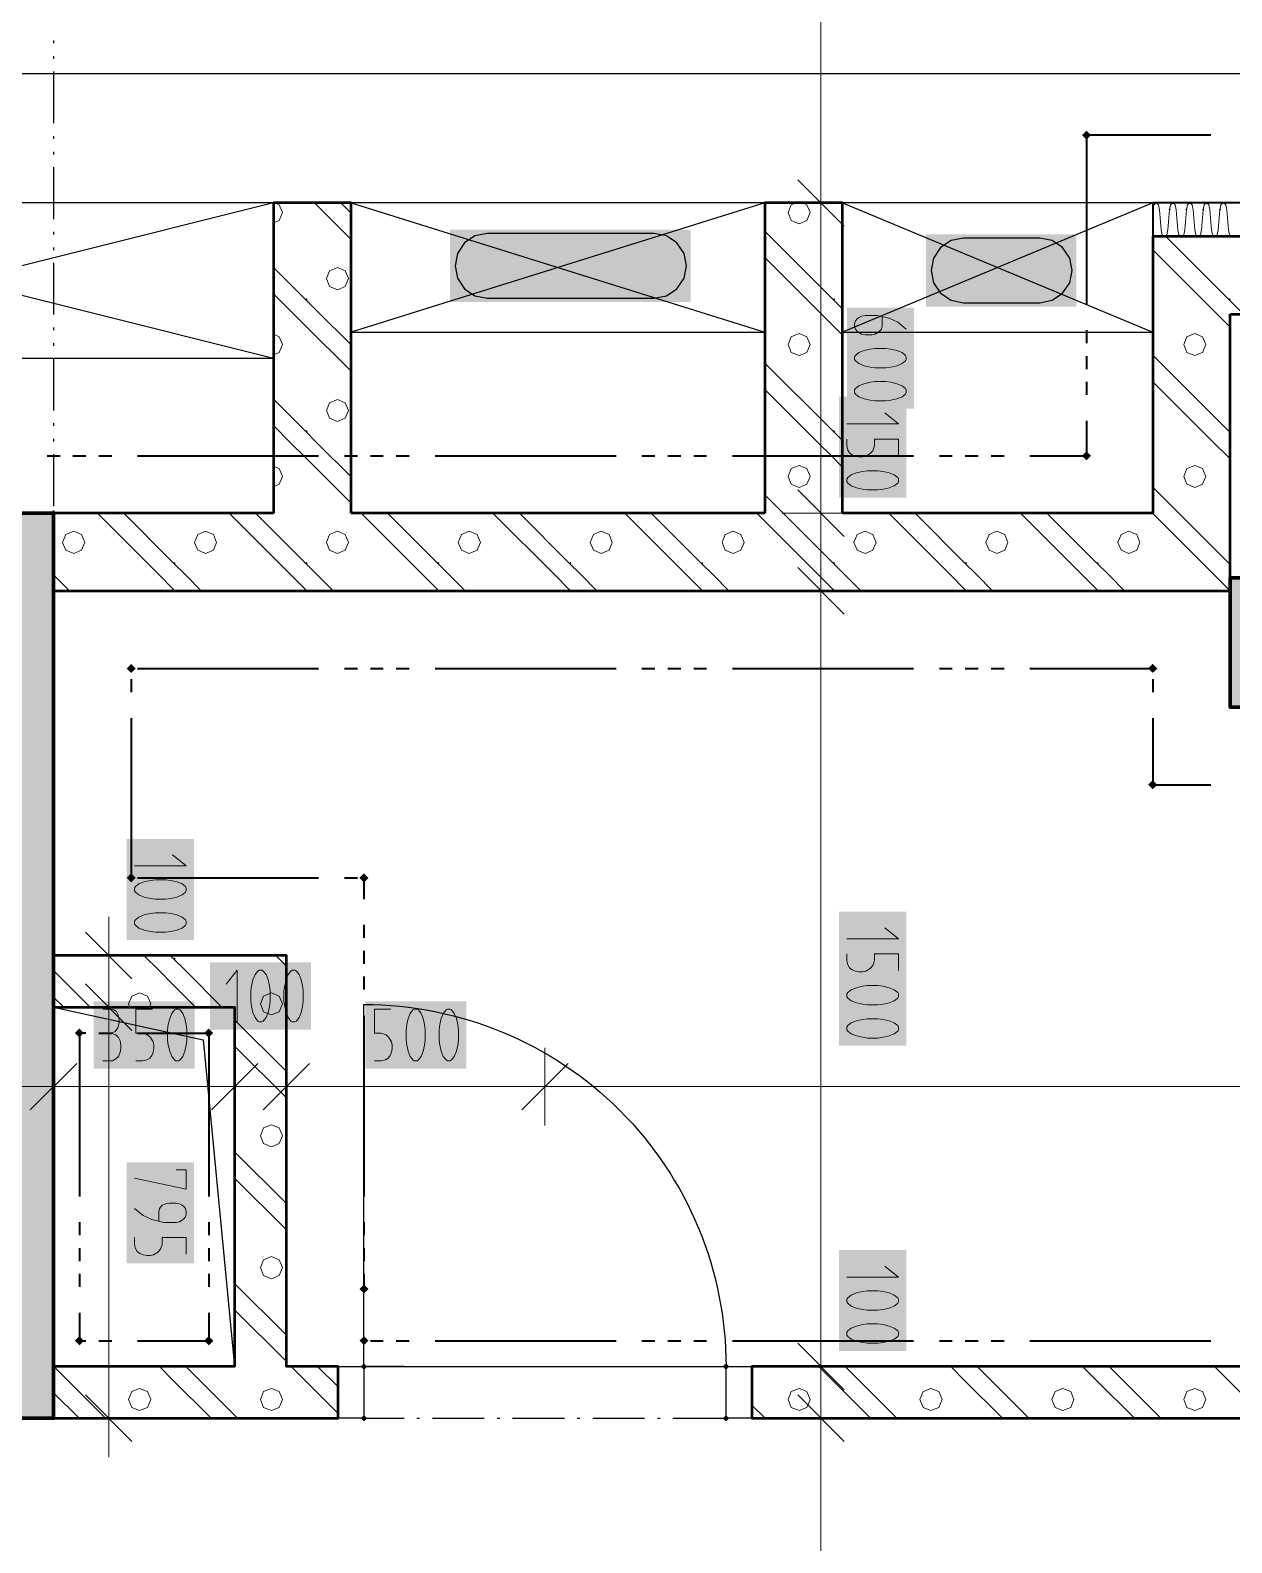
# Model space of a CAD drawing. Header units: millimetres. Extents: x 0 to 594, y 0 to 420.
# Drawn here: x 411.6 to 430.47, y 183.05 to 206.81 of the extents above; entities that cross this region are included whole.
import ezdxf

# ---------------------------------------------------------------- set-up
doc = ezdxf.new("R2010")
doc.units = ezdxf.units.MM
doc.header["$LTSCALE"] = 8
for name, color, linetype in [('PDF_Dokresleni nad rovinou rezu', 7, 'Continuous'), ('PDF_Dvere', 7, 'Continuous'), ('PDF_Instalacni prizdivky', 7, 'Continuous'), ('PDF_Koty delkove', 7, 'Continuous'), ('PDF_Obecne 0.25', 7, 'Continuous'), ('PDF_Pozarni useky', 3, 'Continuous'), ('PDF_Rozvadece', 7, 'Continuous'), ('PDF_Steny sendvic', 7, 'Continuous'), ('PDF_Steny vnitrni', 7, 'Continuous')]:
    doc.layers.add(name, color=color, linetype=linetype)

msp = doc.modelspace()

# ---------------------------------------------------------------- hatches: boundary and pattern name
at = {"layer": 'PDF_Instalacni prizdivky', "transparency": 33554559}
for points in [[(430.441, 202.604), (430.45, 202.595), (430.45, 202.577), (430.441, 202.568), (430.423, 202.586)], [(430.441, 200.532), (430.45, 200.523), (430.45, 200.505), (430.441, 200.496), (430.423, 200.514)], [(430.441, 198.46), (430.45, 198.45), (430.45, 198.433), (430.441, 198.423), (430.423, 198.442)]]:
    msp.add_hatch(color=256, dxfattribs=at).paths.add_polyline_path(points)

# ---------------------------------------------------------------- linework, layer by layer
at = {"layer": 'PDF_Dokresleni nad rovinou rezu', "lineweight": 25}
for points in [[(411.963, 206.652), (411.963, 206.611)], [(411.963, 206.408), (411.963, 206.367)], [(411.963, 206.164), (411.963, 205.352)], [(411.963, 205.148), (411.963, 205.108)], [(411.963, 204.905), (411.963, 204.864)], [(411.963, 204.661), (411.963, 203.848)], [(411.963, 203.645), (411.963, 203.604)], [(411.963, 203.401), (411.963, 203.361)], [(411.963, 203.157), (411.963, 202.345)], [(411.963, 202.142), (411.963, 202.101)], [(411.963, 201.898), (411.963, 201.857)], [(411.963, 201.654), (411.963, 200.841)], [(411.963, 200.638), (411.963, 200.598)], [(411.963, 200.394), (411.963, 200.354)], [(411.963, 200.151), (411.963, 199.338)]]:
    msp.add_lwpolyline(points, dxfattribs=at)
at = {"layer": 'PDF_Dokresleni nad rovinou rezu', "lineweight": 25, "transparency": 33554559}
msp.add_solid([(411.963, 199.275), (412.014, 199.224), (411.912, 199.224), (411.963, 199.173)], dxfattribs=at)
at = {"layer": 'PDF_Dvere', "lineweight": 25}
msp.add_lwpolyline([(417.468, 185.816), (416.839, 185.816), (416.839, 191.504, -0.414214), (422.527, 185.816)], format="xyb", dxfattribs=at)
for points in [[(416.839, 185.003), (416.432, 185.003), (416.432, 185.816), (416.839, 185.816)], [(422.933, 185.003), (422.527, 185.003), (422.527, 185.816), (422.933, 185.816)]]:
    msp.add_lwpolyline(points, close=True, dxfattribs=at)
for points in [[(417.671, 185.816), (417.712, 185.816)], [(417.915, 185.816), (418.728, 185.816)], [(418.931, 185.816), (418.972, 185.816)], [(419.175, 185.816), (419.987, 185.816)], [(420.191, 185.816), (420.231, 185.816)], [(420.434, 185.816), (421.247, 185.816)], [(421.45, 185.816), (421.491, 185.816)], [(421.694, 185.816), (422.507, 185.816)], [(416.839, 185.003), (417.468, 185.003)], [(417.671, 185.003), (417.712, 185.003)], [(417.915, 185.003), (418.728, 185.003)], [(418.931, 185.003), (418.972, 185.003)], [(419.175, 185.003), (419.987, 185.003)], [(420.191, 185.003), (420.231, 185.003)], [(420.434, 185.003), (421.247, 185.003)], [(421.45, 185.003), (421.491, 185.003)], [(421.694, 185.003), (422.507, 185.003)]]:
    msp.add_lwpolyline(points, dxfattribs=at)
at = {"layer": 'PDF_Dvere', "lineweight": 25, "transparency": 33554559}
for points in [[(416.788, 185.816), (416.839, 185.866), (416.839, 185.765), (416.889, 185.816)], [(422.476, 185.816), (422.527, 185.866), (422.527, 185.765), (422.578, 185.816)], [(416.788, 185.003), (416.839, 185.054), (416.839, 184.952), (416.889, 185.003)], [(422.476, 185.003), (422.527, 185.054), (422.527, 184.952), (422.578, 185.003)]]:
    msp.add_solid(points, dxfattribs=at)
at = {"layer": 'PDF_Instalacni prizdivky', "lineweight": 9}
for points in [[(415.417, 203.786), (415.509, 203.824), (415.56, 203.948), (415.509, 204.071), (415.438, 204.1)], [(416.063, 204.1), (416.636, 203.527)], [(416.477, 204.1), (416.636, 203.941)], [(423.623, 204.1), (423.552, 204.071), (423.501, 203.948), (423.552, 203.824), (423.675, 203.773), (423.798, 203.824), (423.849, 203.948), (423.798, 204.071), (423.727, 204.1)], [(424.352, 204.1), (424.356, 204.096)], [(423.137, 203.657), (424.193, 202.601)], [(429.439, 203.572), (430.41, 202.601)], [(423.137, 203.243), (423.986, 202.393), (424.193, 202.186), (424.356, 202.024)], [(429.231, 203.364), (430.203, 202.393), (430.41, 202.186), (430.45, 202.145)], [(415.417, 203.088), (415.904, 202.601)], [(415.417, 202.674), (415.697, 202.393), (415.904, 202.186), (416.636, 201.455)], [(415.904, 202.601), (416.111, 202.393)], [(424.193, 202.601), (424.356, 202.438)], [(430.41, 202.601), (430.45, 202.56)], [(430.45, 202.56), (430.617, 202.393)], [(416.111, 202.393), (416.636, 201.869)], [(415.417, 201.714), (415.509, 201.752), (415.56, 201.875), (415.509, 201.998), (415.417, 202.037)], [(423.137, 201.585), (424.193, 200.528)], [(429.231, 201.707), (430.41, 200.528)], [(423.137, 201.17), (423.986, 200.321), (424.193, 200.114), (424.356, 199.951)], [(429.231, 201.292), (430.203, 200.321), (430.41, 200.114), (430.45, 200.073)], [(415.417, 201.016), (415.904, 200.528)], [(415.417, 200.601), (415.697, 200.321), (415.904, 200.114), (416.636, 199.383)], [(415.904, 200.528), (416.111, 200.321)], [(424.193, 200.528), (424.356, 200.366)], [(430.41, 200.528), (430.45, 200.488)], [(416.111, 200.321), (416.636, 199.797)], [(415.417, 199.642), (415.509, 199.68), (415.56, 199.803), (415.509, 199.926), (415.417, 199.965)], [(423.137, 199.513), (423.425, 199.224)], [(429.231, 199.634), (429.642, 199.224)], [(412.65, 199.224), (413.625, 198.249)], [(413.064, 199.224), (413.832, 198.456)], [(414.722, 199.224), (415.697, 198.249)], [(415.136, 199.224), (415.904, 198.456)], [(416.794, 199.224), (417.769, 198.249)], [(417.208, 199.224), (417.976, 198.456)], [(418.866, 199.224), (419.841, 198.249)], [(419.281, 199.224), (420.049, 198.456)], [(420.938, 199.224), (421.914, 198.249)], [(421.353, 199.224), (422.121, 198.456)], [(423.011, 199.224), (423.986, 198.249)], [(423.425, 199.224), (424.193, 198.456)], [(425.083, 199.224), (426.058, 198.249)], [(425.497, 199.224), (426.265, 198.456)], [(427.155, 199.224), (428.13, 198.249)], [(427.57, 199.224), (428.338, 198.456)], [(429.227, 199.224), (430.203, 198.249), (430.41, 198.042), (430.446, 198.005)], [(429.642, 199.224), (430.41, 198.456)], [(424.885, 198.767), (424.834, 198.89), (424.711, 198.941), (424.588, 198.89), (424.537, 198.767), (424.588, 198.644), (424.711, 198.593)], [(424.711, 198.593), (424.834, 198.644), (424.885, 198.767)], [(411.963, 198.253), (411.967, 198.249)], [(411.967, 198.249), (412.211, 198.005)], [(413.625, 198.249), (413.832, 198.042)], [(413.832, 198.456), (414.039, 198.249)], [(414.039, 198.249), (414.283, 198.005)], [(415.697, 198.249), (415.904, 198.042)], [(415.904, 198.456), (416.111, 198.249)], [(416.111, 198.249), (416.355, 198.005)], [(417.769, 198.249), (417.976, 198.042)], [(417.976, 198.456), (418.184, 198.249)], [(418.184, 198.249), (418.427, 198.005)], [(419.841, 198.249), (420.049, 198.042)], [(420.049, 198.456), (420.256, 198.249)], [(420.256, 198.249), (420.5, 198.005)], [(421.914, 198.249), (422.121, 198.042)], [(422.121, 198.456), (422.328, 198.249)], [(422.328, 198.249), (422.572, 198.005)], [(423.986, 198.249), (424.193, 198.042)], [(424.193, 198.456), (424.4, 198.249)], [(424.4, 198.249), (424.644, 198.005)], [(426.058, 198.249), (426.265, 198.042)], [(426.265, 198.456), (426.473, 198.249)], [(426.473, 198.249), (426.716, 198.005)], [(428.13, 198.249), (428.338, 198.042), (428.374, 198.005)], [(428.338, 198.456), (428.545, 198.249)], [(428.545, 198.249), (428.789, 198.005)], [(430.41, 198.456), (430.45, 198.415)], [(413.832, 198.042), (413.869, 198.005)], [(415.904, 198.042), (415.941, 198.005)], [(417.976, 198.042), (418.013, 198.005)], [(420.049, 198.042), (420.085, 198.005)], [(422.121, 198.042), (422.157, 198.005)], [(424.193, 198.042), (424.23, 198.005)], [(426.265, 198.042), (426.302, 198.005)], [(413.381, 192.276), (413.625, 192.032), (413.832, 191.825), (414.194, 191.463)], [(413.795, 192.276), (413.832, 192.239)], [(413.832, 192.239), (414.039, 192.032)], [(415.453, 192.276), (415.62, 192.109)], [(411.963, 192.036), (411.967, 192.032), (412.536, 191.463)], [(414.039, 192.032), (414.608, 191.463)], [(411.963, 191.622), (412.121, 191.463)], [(413.467, 191.463), (413.488, 191.514), (413.437, 191.637), (413.314, 191.688), (413.191, 191.637), (413.14, 191.514), (413.161, 191.463)], [(414.807, 191.264), (415.62, 190.452)], [(414.807, 190.85), (415.62, 190.037)], [(414.807, 189.192), (415.62, 188.379)], [(414.807, 188.778), (415.62, 187.965)], [(414.807, 187.12), (415.62, 186.307)], [(414.807, 186.705), (415.62, 185.893)], [(411.967, 185.816), (412.78, 185.003)], [(413.625, 185.816), (413.832, 185.608), (414.437, 185.003)], [(414.039, 185.816), (414.852, 185.003)], [(415.697, 185.816), (415.904, 185.608), (416.432, 185.08)], [(416.111, 185.816), (416.432, 185.495)], [(423.986, 185.816), (424.193, 185.608), (424.798, 185.003)], [(424.4, 185.816), (425.213, 185.003)], [(426.058, 185.816), (426.265, 185.608), (426.871, 185.003)], [(426.473, 185.816), (427.285, 185.003)], [(428.13, 185.816), (428.338, 185.608), (428.943, 185.003)], [(428.545, 185.816), (429.357, 185.003)], [(430.203, 185.816), (430.41, 185.608), (431.015, 185.003)], [(411.963, 185.405), (412.365, 185.003)], [(413.437, 185.174), (413.488, 185.297), (413.437, 185.421), (413.314, 185.472), (413.191, 185.421), (413.14, 185.297), (413.191, 185.174), (413.314, 185.123)], [(413.314, 185.123), (413.437, 185.174)], [(422.933, 185.21), (423.141, 185.003)]]:
    msp.add_lwpolyline(points, dxfattribs=at)
at = {"layer": 'PDF_Instalacni prizdivky', "lineweight": 50}
for points in [[(416.636, 199.224), (416.636, 204.1), (415.417, 204.1), (415.417, 199.224)], [(424.356, 199.224), (424.356, 204.1), (423.137, 204.1), (423.137, 199.224)], [(430.45, 203.572), (429.231, 203.572), (429.231, 199.224)], [(430.45, 202.353), (443.371, 202.353), (443.371, 198.208), (444.59, 198.208), (444.59, 199.224), (444.59, 203.572), (443.371, 203.572), (430.45, 203.572)], [(430.45, 199.224), (430.45, 202.353)], [(415.417, 199.224), (411.963, 199.224), (411.963, 198.005), (430.45, 198.005), (430.45, 198.208), (430.45, 199.224)], [(423.137, 199.224), (416.636, 199.224)], [(429.231, 199.224), (424.356, 199.224)], [(414.807, 192.276), (411.963, 192.276), (411.963, 191.463), (414.807, 191.463), (414.807, 185.816), (411.963, 185.816), (411.963, 185.003), (416.432, 185.003), (416.432, 185.816), (415.62, 185.816), (415.62, 192.276), (414.807, 192.276)], [(438.455, 180.94), (451.863, 180.94), (451.863, 149.166), (452.676, 149.166), (452.676, 180.94), (455.927, 180.94), (455.927, 181.752), (438.455, 181.752), (438.455, 185.816), (437.642, 185.816), (422.933, 185.816), (422.933, 185.003), (437.642, 185.003), (437.642, 171.838), (438.455, 171.838), (438.455, 180.94)]]:
    msp.add_lwpolyline(points, dxfattribs=at)
at = {"layer": 'PDF_Instalacni prizdivky', "lineweight": 9}
for points in [[(416.422, 202.737), (416.545, 202.788), (416.596, 202.911), (416.545, 203.034), (416.422, 203.085), (416.299, 203.034), (416.248, 202.911), (416.299, 202.788)], [(423.675, 201.701), (423.798, 201.752), (423.849, 201.875), (423.798, 201.998), (423.675, 202.049), (423.552, 201.998), (423.501, 201.875), (423.552, 201.752)], [(429.892, 201.701), (430.015, 201.752), (430.066, 201.875), (430.015, 201.998), (429.892, 202.049), (429.769, 201.998), (429.718, 201.875), (429.769, 201.752)], [(416.422, 200.665), (416.545, 200.716), (416.596, 200.839), (416.545, 200.962), (416.422, 201.013), (416.299, 200.962), (416.248, 200.839), (416.299, 200.716)], [(423.675, 199.629), (423.798, 199.68), (423.849, 199.803), (423.798, 199.926), (423.675, 199.977), (423.552, 199.926), (423.501, 199.803), (423.552, 199.68)], [(429.892, 199.629), (430.015, 199.68), (430.066, 199.803), (430.015, 199.926), (429.892, 199.977), (429.769, 199.926), (429.718, 199.803), (429.769, 199.68)], [(412.278, 198.593), (412.401, 198.644), (412.452, 198.767), (412.401, 198.89), (412.278, 198.941), (412.155, 198.89), (412.104, 198.767), (412.155, 198.644)], [(414.35, 198.593), (414.473, 198.644), (414.524, 198.767), (414.473, 198.89), (414.35, 198.941), (414.227, 198.89), (414.176, 198.767), (414.227, 198.644)], [(416.422, 198.593), (416.545, 198.644), (416.596, 198.767), (416.545, 198.89), (416.422, 198.941), (416.299, 198.89), (416.248, 198.767), (416.299, 198.644)], [(418.494, 198.593), (418.618, 198.644), (418.669, 198.767), (418.618, 198.89), (418.494, 198.941), (418.371, 198.89), (418.32, 198.767), (418.371, 198.644)], [(420.567, 198.593), (420.69, 198.644), (420.741, 198.767), (420.69, 198.89), (420.567, 198.941), (420.444, 198.89), (420.393, 198.767), (420.444, 198.644)], [(422.639, 198.593), (422.762, 198.644), (422.813, 198.767), (422.762, 198.89), (422.639, 198.941), (422.516, 198.89), (422.465, 198.767), (422.516, 198.644)], [(426.783, 198.593), (426.906, 198.644), (426.957, 198.767), (426.906, 198.89), (426.783, 198.941), (426.66, 198.89), (426.609, 198.767), (426.66, 198.644)], [(428.856, 198.593), (428.979, 198.644), (429.03, 198.767), (428.979, 198.89), (428.856, 198.941), (428.733, 198.89), (428.682, 198.767), (428.733, 198.644)], [(415.386, 191.34), (415.509, 191.391), (415.56, 191.514), (415.509, 191.637), (415.386, 191.688), (415.263, 191.637), (415.212, 191.514), (415.263, 191.391)], [(415.386, 189.268), (415.509, 189.319), (415.56, 189.442), (415.509, 189.565), (415.386, 189.616), (415.263, 189.565), (415.212, 189.442), (415.263, 189.319)], [(415.386, 187.196), (415.509, 187.247), (415.56, 187.37), (415.509, 187.493), (415.386, 187.544), (415.263, 187.493), (415.212, 187.37), (415.263, 187.247)], [(415.386, 185.123), (415.509, 185.174), (415.56, 185.297), (415.509, 185.421), (415.386, 185.472), (415.263, 185.421), (415.212, 185.297), (415.263, 185.174)], [(423.675, 185.123), (423.798, 185.174), (423.849, 185.297), (423.798, 185.421), (423.675, 185.472), (423.552, 185.421), (423.501, 185.297), (423.552, 185.174)], [(425.747, 185.123), (425.87, 185.174), (425.921, 185.297), (425.87, 185.421), (425.747, 185.472), (425.624, 185.421), (425.573, 185.297), (425.624, 185.174)], [(427.819, 185.123), (427.943, 185.174), (427.994, 185.297), (427.943, 185.421), (427.819, 185.472), (427.696, 185.421), (427.645, 185.297), (427.696, 185.174)], [(429.892, 185.123), (430.015, 185.174), (430.066, 185.297), (430.015, 185.421), (429.892, 185.472), (429.769, 185.421), (429.718, 185.297), (429.769, 185.174)]]:
    msp.add_lwpolyline(points, close=True, dxfattribs=at)
at = {"layer": 'PDF_Instalacni prizdivky', "lineweight": 9, "transparency": 33554559}
for points in [[(415.935, 202.604), (415.954, 202.586), (415.917, 202.586), (415.935, 202.568)], [(424.224, 202.604), (424.242, 202.586), (424.206, 202.586), (424.224, 202.568)], [(430.45, 202.595), (430.459, 202.586), (430.45, 202.577)], [(415.935, 200.532), (415.954, 200.514), (415.917, 200.514), (415.935, 200.496)], [(424.224, 200.532), (424.242, 200.514), (424.206, 200.514), (424.224, 200.496)], [(413.863, 198.46), (413.881, 198.442), (413.845, 198.442), (413.863, 198.423)], [(415.935, 198.46), (415.954, 198.442), (415.917, 198.442), (415.935, 198.423)], [(418.007, 198.46), (418.026, 198.442), (417.989, 198.442), (418.007, 198.423)], [(420.08, 198.46), (420.098, 198.442), (420.061, 198.442), (420.08, 198.423)], [(422.152, 198.46), (422.17, 198.442), (422.134, 198.442), (422.152, 198.423)], [(424.224, 198.46), (424.242, 198.442), (424.206, 198.442), (424.224, 198.423)], [(426.296, 198.46), (426.315, 198.442), (426.278, 198.442), (426.296, 198.423)], [(428.369, 198.46), (428.387, 198.442), (428.35, 198.442), (428.369, 198.423)], [(413.863, 192.243), (413.881, 192.225), (413.845, 192.225), (413.863, 192.207)]]:
    msp.add_solid(points, dxfattribs=at)
at = {"layer": 'PDF_Koty delkove', "lineweight": 18}
for points in [[(424.019, 269.252), (424.019, 267.892), (424.019, 266.267), (424.019, 266.023), (424.019, 264.56), (424.019, 251.152), (424.019, 249.689), (424.019, 249.445), (424.019, 247.82), (424.019, 247.292), (424.019, 204.1), (424.019, 199.224), (424.019, 198.005), (424.019, 185.816), (424.019, 185.003), (424.019, 149.166)], [(423.653, 204.466), (424.385, 203.734)], [(423.41, 204.1), (424.019, 204.1), (424.629, 204.1)], [(424.981, 202.312), (424.981, 202.16), (424.968, 202.117), (424.941, 202.084), (424.913, 202.063), (424.873, 202.041), (424.819, 202.03), (424.711, 202.03), (424.656, 202.041), (424.616, 202.063), (424.589, 202.084), (424.561, 202.117), (424.547, 202.16), (424.547, 202.203), (424.561, 202.247), (424.589, 202.279), (424.616, 202.301), (424.656, 202.323), (424.711, 202.334), (424.9, 202.334), (425.089, 202.29), (425.225, 202.225), (425.36, 202.117)], [(424.873, 201.51), (425.036, 201.51), (425.116, 201.521), (425.211, 201.543), (425.293, 201.575), (425.347, 201.618), (425.36, 201.64), (425.36, 201.683), (425.347, 201.705), (425.293, 201.748), (425.211, 201.781), (425.116, 201.803), (425.036, 201.814), (424.873, 201.814), (424.792, 201.803), (424.697, 201.781), (424.616, 201.748), (424.561, 201.705), (424.547, 201.683), (424.547, 201.64), (424.561, 201.618), (424.616, 201.575), (424.697, 201.543), (424.792, 201.521)], [(424.792, 201.521), (424.873, 201.51)], [(424.426, 200.63), (425.238, 200.63), (425.022, 200.803)], [(425.238, 200.131), (425.238, 200.391), (424.859, 200.391), (424.859, 200.283), (424.832, 200.207), (424.791, 200.164), (424.724, 200.121), (424.67, 200.11), (424.616, 200.11), (424.561, 200.121), (424.508, 200.142), (424.467, 200.175), (424.439, 200.218), (424.426, 200.283), (424.426, 200.391)], [(425.171, 199.827), (425.089, 199.86), (424.994, 199.882), (424.914, 199.893), (424.751, 199.893), (424.67, 199.882), (424.575, 199.86), (424.494, 199.827), (424.439, 199.785), (424.426, 199.762), (424.426, 199.72), (424.439, 199.697), (424.494, 199.655), (424.575, 199.622), (424.67, 199.601), (424.751, 199.59)], [(424.751, 199.59), (424.914, 199.59), (424.994, 199.601), (425.089, 199.622), (425.171, 199.655), (425.225, 199.697), (425.238, 199.72), (425.238, 199.762), (425.225, 199.785), (425.171, 199.827)], [(423.653, 199.59), (424.385, 198.858)], [(423.41, 199.224), (424.019, 199.224), (424.629, 199.224)], [(423.653, 198.371), (424.385, 197.639)], [(423.41, 198.005), (424.019, 198.005), (424.629, 198.005)], [(413.235, 193.682), (414.048, 193.682), (413.832, 193.855)], [(412.829, 192.276), (412.829, 192.885)], [(413.48, 192.934), (413.385, 192.912), (413.303, 192.879), (413.249, 192.837), (413.235, 192.814), (413.235, 192.771), (413.249, 192.749), (413.303, 192.706), (413.385, 192.674), (413.48, 192.653), (413.561, 192.641)], [(413.561, 192.641), (413.724, 192.641), (413.804, 192.653), (413.899, 192.674), (413.98, 192.706), (414.035, 192.749), (414.048, 192.771), (414.048, 192.814), (414.035, 192.837), (413.98, 192.879), (413.899, 192.912), (413.804, 192.934), (413.724, 192.945), (413.561, 192.945), (413.48, 192.934)], [(412.463, 192.642), (413.194, 191.91)], [(424.426, 192.539), (425.238, 192.539), (425.022, 192.711)], [(425.238, 192.04), (425.238, 192.3), (424.859, 192.3), (424.859, 192.191), (424.832, 192.116), (424.791, 192.072), (424.724, 192.03), (424.67, 192.018), (424.616, 192.018), (424.561, 192.03), (424.508, 192.051), (424.467, 192.083), (424.439, 192.126), (424.426, 192.191), (424.426, 192.3)], [(412.219, 192.276), (412.829, 192.276), (413.438, 192.276)], [(412.829, 192.276), (412.829, 191.463), (412.829, 185.003)], [(414.845, 191.23), (414.845, 192.043), (414.672, 191.827)], [(415.82, 191.976), (415.778, 192.03), (415.755, 192.043), (415.712, 192.043), (415.69, 192.03), (415.647, 191.976), (415.615, 191.894), (415.593, 191.799), (415.582, 191.719), (415.582, 191.556), (415.593, 191.475), (415.615, 191.38), (415.647, 191.299), (415.69, 191.244), (415.712, 191.23), (415.755, 191.23), (415.778, 191.244), (415.82, 191.299), (415.853, 191.38), (415.874, 191.475), (415.885, 191.556)], [(412.463, 191.829), (413.194, 191.098)], [(415.885, 191.556), (415.885, 191.719), (415.874, 191.799), (415.853, 191.894), (415.82, 191.976)], [(424.751, 191.498), (424.914, 191.498), (424.994, 191.509), (425.089, 191.531), (425.171, 191.563), (425.225, 191.606), (425.238, 191.628), (425.238, 191.671), (425.225, 191.693), (425.171, 191.736), (425.089, 191.769), (424.994, 191.791), (424.914, 191.802), (424.751, 191.802), (424.67, 191.791), (424.575, 191.769), (424.494, 191.736), (424.439, 191.693), (424.426, 191.671), (424.426, 191.628)], [(424.426, 191.628), (424.439, 191.606), (424.494, 191.563), (424.575, 191.531), (424.67, 191.509), (424.751, 191.498)], [(412.219, 191.463), (412.829, 191.463), (413.438, 191.463)], [(412.735, 191.434), (412.865, 191.434), (412.909, 191.421), (412.952, 191.393), (412.974, 191.352), (412.995, 191.272), (412.995, 191.217), (412.974, 191.136), (412.93, 191.082), (412.865, 191.055), (412.779, 191.055)], [(413.515, 191.434), (413.255, 191.434), (413.255, 191.055), (413.364, 191.055), (413.439, 191.027), (413.483, 190.987), (413.526, 190.919), (413.537, 190.866), (413.537, 190.811), (413.526, 190.757), (413.504, 190.703), (413.472, 190.662), (413.429, 190.635), (413.364, 190.621), (413.255, 190.621)], [(413.992, 191.366), (413.949, 191.421), (413.927, 191.434), (413.884, 191.434), (413.862, 191.421), (413.819, 191.366), (413.787, 191.285), (413.764, 191.19), (413.753, 191.109), (413.753, 190.947), (413.764, 190.866), (413.787, 190.77), (413.819, 190.689), (413.862, 190.635), (413.884, 190.621), (413.927, 190.621), (413.949, 190.635), (413.992, 190.689), (414.025, 190.77), (414.046, 190.866), (414.057, 190.947)], [(414.057, 190.947), (414.057, 191.109), (414.046, 191.19), (414.025, 191.285), (413.992, 191.366)], [(417.262, 191.434), (417.002, 191.434), (417.002, 191.055), (417.11, 191.055), (417.186, 191.027), (417.229, 190.987), (417.272, 190.919), (417.283, 190.866), (417.283, 190.811), (417.272, 190.757), (417.251, 190.703), (417.218, 190.662), (417.175, 190.635), (417.11, 190.621), (417.002, 190.621)], [(417.803, 190.947), (417.803, 191.109), (417.792, 191.19), (417.771, 191.285), (417.738, 191.366), (417.695, 191.421), (417.673, 191.434), (417.63, 191.434), (417.608, 191.421), (417.565, 191.366), (417.533, 191.285), (417.511, 191.19), (417.5, 191.109), (417.5, 190.947), (417.511, 190.866), (417.533, 190.77), (417.565, 190.689)], [(412.735, 190.621), (412.887, 190.621), (412.941, 190.649), (412.984, 190.689), (413.006, 190.757), (413.017, 190.811), (413.017, 190.866), (413.006, 190.933), (412.984, 190.987), (412.941, 191.027), (412.865, 191.055)], [(417.565, 190.689), (417.608, 190.635), (417.63, 190.621), (417.673, 190.621), (417.695, 190.635), (417.738, 190.689), (417.771, 190.77), (417.792, 190.866), (417.803, 190.947)], [(411.963, 189.605), (411.963, 190.215), (411.963, 190.824)], [(414.807, 189.605), (414.807, 190.215), (414.807, 190.824)], [(415.62, 189.605), (415.62, 190.215), (415.62, 190.824)], [(419.683, 189.605), (419.683, 190.215), (419.683, 190.824)], [(411.597, 189.849), (412.329, 190.58)], [(414.441, 189.849), (415.173, 190.58)], [(415.254, 189.849), (415.985, 190.58)], [(419.317, 189.849), (420.049, 190.58)], [(338.895, 190.215), (385.633, 190.215), (388.071, 190.215), (409.525, 190.215), (411.963, 190.215), (414.807, 190.215), (415.62, 190.215), (419.683, 190.215), (455.927, 190.215), (457.958, 190.215), (459.137, 190.215)], [(413.886, 188.905), (414.048, 188.905), (414.048, 188.601), (413.235, 188.774)], [(413.235, 188.298), (413.371, 188.189), (413.507, 188.124), (413.696, 188.081), (413.886, 188.081), (413.94, 188.092), (413.98, 188.114), (414.007, 188.135), (414.035, 188.168), (414.048, 188.211), (414.048, 188.254), (414.035, 188.298), (414.007, 188.33), (413.98, 188.352), (413.94, 188.374), (413.886, 188.385), (413.777, 188.385), (413.724, 188.374), (413.669, 188.352), (413.628, 188.298), (413.615, 188.254), (413.615, 188.103)], [(414.048, 187.583), (414.048, 187.843), (413.669, 187.843), (413.669, 187.734), (413.641, 187.659), (413.601, 187.615), (413.533, 187.572), (413.48, 187.561), (413.425, 187.561), (413.371, 187.572), (413.317, 187.594), (413.277, 187.626), (413.249, 187.669), (413.235, 187.734), (413.235, 187.843)], [(424.426, 187.221), (425.238, 187.221), (425.022, 187.394)], [(424.751, 186.701), (424.914, 186.701), (424.994, 186.712), (425.089, 186.734), (425.171, 186.766), (425.225, 186.809), (425.238, 186.831), (425.238, 186.874), (425.225, 186.896), (425.171, 186.939), (425.089, 186.972), (424.994, 186.994), (424.914, 187.005), (424.751, 187.005), (424.67, 186.994), (424.575, 186.972), (424.494, 186.939), (424.439, 186.896), (424.426, 186.874), (424.426, 186.831), (424.439, 186.809), (424.494, 186.766), (424.575, 186.734), (424.67, 186.712), (424.751, 186.701)], [(423.653, 186.181), (424.385, 185.45)], [(423.41, 185.816), (424.019, 185.816), (424.629, 185.816)], [(412.463, 185.369), (413.194, 184.637)], [(423.653, 185.369), (424.385, 184.637)], [(412.219, 185.003), (412.829, 185.003), (413.438, 185.003)], [(412.829, 185.003), (412.829, 184.393)], [(423.41, 185.003), (424.019, 185.003), (424.629, 185.003)]]:
    msp.add_lwpolyline(points, dxfattribs=at)
for points in [[(424.873, 200.99), (425.036, 200.99), (425.116, 201.001), (425.211, 201.022), (425.293, 201.055), (425.347, 201.098), (425.36, 201.12), (425.36, 201.163), (425.347, 201.185), (425.293, 201.228), (425.211, 201.26), (425.116, 201.283), (425.036, 201.294), (424.873, 201.294), (424.792, 201.283), (424.697, 201.26), (424.616, 201.228), (424.561, 201.185), (424.547, 201.163), (424.547, 201.12), (424.561, 201.098), (424.616, 201.055), (424.697, 201.022), (424.792, 201.001)], [(413.561, 193.162), (413.724, 193.162), (413.804, 193.173), (413.899, 193.194), (413.98, 193.227), (414.035, 193.269), (414.048, 193.292), (414.048, 193.334), (414.035, 193.357), (413.98, 193.399), (413.899, 193.432), (413.804, 193.454), (413.724, 193.465), (413.561, 193.465), (413.48, 193.454), (413.385, 193.432), (413.303, 193.399), (413.249, 193.357), (413.235, 193.334), (413.235, 193.292), (413.249, 193.269), (413.303, 193.227), (413.385, 193.194), (413.48, 193.173)], [(415.365, 191.556), (415.365, 191.719), (415.354, 191.799), (415.333, 191.894), (415.3, 191.976), (415.257, 192.03), (415.235, 192.043), (415.192, 192.043), (415.17, 192.03), (415.127, 191.976), (415.095, 191.894), (415.073, 191.799), (415.062, 191.719), (415.062, 191.556), (415.073, 191.475), (415.095, 191.38), (415.127, 191.299), (415.17, 191.244), (415.192, 191.23), (415.235, 191.23), (415.257, 191.244), (415.3, 191.299), (415.333, 191.38), (415.354, 191.475)], [(418.323, 190.947), (418.323, 191.109), (418.312, 191.19), (418.291, 191.285), (418.258, 191.366), (418.215, 191.421), (418.193, 191.434), (418.15, 191.434), (418.128, 191.421), (418.085, 191.366), (418.053, 191.285), (418.031, 191.19), (418.02, 191.109), (418.02, 190.947), (418.031, 190.866), (418.053, 190.77), (418.085, 190.689), (418.128, 190.635), (418.15, 190.621), (418.193, 190.621), (418.215, 190.635), (418.258, 190.689), (418.291, 190.77), (418.312, 190.866)], [(424.751, 190.978), (424.914, 190.978), (424.994, 190.989), (425.089, 191.011), (425.171, 191.043), (425.225, 191.086), (425.238, 191.108), (425.238, 191.151), (425.225, 191.173), (425.171, 191.216), (425.089, 191.249), (424.994, 191.271), (424.914, 191.282), (424.751, 191.282), (424.67, 191.271), (424.575, 191.249), (424.494, 191.216), (424.439, 191.173), (424.426, 191.151), (424.426, 191.108), (424.439, 191.086), (424.494, 191.043), (424.575, 191.011), (424.67, 190.989)], [(424.751, 186.181), (424.914, 186.181), (424.994, 186.192), (425.089, 186.214), (425.171, 186.246), (425.225, 186.289), (425.238, 186.311), (425.238, 186.354), (425.225, 186.376), (425.171, 186.419), (425.089, 186.451), (424.994, 186.474), (424.914, 186.485), (424.751, 186.485), (424.67, 186.474), (424.575, 186.451), (424.494, 186.419), (424.439, 186.376), (424.426, 186.354), (424.426, 186.311), (424.439, 186.289), (424.494, 186.246), (424.575, 186.214), (424.67, 186.192)]]:
    msp.add_lwpolyline(points, close=True, dxfattribs=at)
at = {"layer": 'PDF_Koty delkove', "color": 7, "lineweight": 18, "true_color": 0xffffff, "transparency": 33554559}
for points in [[(424.426, 202.456), (424.426, 200.868), (425.482, 202.456), (425.482, 200.868)], [(424.304, 201.055), (424.304, 199.468), (425.36, 201.055), (425.36, 199.468)], [(413.113, 194.107), (413.113, 192.52), (414.17, 194.107), (414.17, 192.52)], [(424.304, 192.964), (424.304, 190.857), (425.36, 192.964), (425.36, 190.857)], [(414.42, 191.109), (416.007, 191.109), (414.42, 192.165), (416.007, 192.165)], [(412.591, 190.499), (414.179, 190.499), (412.591, 191.555), (414.179, 191.555)], [(416.858, 190.499), (418.445, 190.499), (416.858, 191.555), (418.445, 191.555)], [(413.113, 189.027), (413.113, 187.439), (414.17, 189.027), (414.17, 187.439)], [(424.304, 187.647), (424.304, 186.059), (425.36, 187.647), (425.36, 186.059)]]:
    msp.add_solid(points, dxfattribs=at)
at = {"layer": 'PDF_Obecne 0.25', "lineweight": 25}
msp.add_lwpolyline([(435.767, 204.1, 0.414215), (433.735, 206.131), (387.658, 206.131)], format="xyb", dxfattribs=at)
for points in [[(411.963, 191.463), (414.313, 190.951), (414.807, 185.816)], [(416.432, 185.816), (422.121, 185.816)]]:
    msp.add_lwpolyline(points, dxfattribs=at)
at = {"layer": 'PDF_Pozarni useky', "lineweight": 35}
for points in [[(430.145, 205.164), (428.191, 205.164), (428.191, 202.507)], [(428.191, 202.101), (428.191, 201.898)], [(428.191, 201.695), (428.191, 201.491)], [(428.191, 201.288), (428.191, 201.085)], [(428.191, 200.679), (428.191, 200.126)], [(411.861, 200.126), (412.064, 200.126)], [(412.267, 200.126), (412.47, 200.126)], [(412.674, 200.126), (412.877, 200.126)], [(413.283, 200.126), (416.127, 200.126)], [(416.534, 200.126), (416.737, 200.126)], [(416.94, 200.126), (417.143, 200.126)], [(417.346, 200.126), (417.549, 200.126)], [(417.956, 200.126), (420.8, 200.126)], [(421.206, 200.126), (421.409, 200.126)], [(421.613, 200.126), (421.816, 200.126)], [(422.019, 200.126), (422.222, 200.126)], [(422.628, 200.126), (425.473, 200.126)], [(425.879, 200.126), (426.082, 200.126)], [(426.285, 200.126), (426.488, 200.126)], [(426.692, 200.126), (426.895, 200.126)], [(427.301, 200.126), (428.191, 200.126)], [(413.182, 196.616), (413.182, 196.412)], [(413.283, 196.786), (416.127, 196.786)], [(416.534, 196.786), (416.737, 196.786)], [(416.94, 196.786), (417.143, 196.786)], [(417.346, 196.786), (417.549, 196.786)], [(417.956, 196.786), (420.8, 196.786)], [(421.206, 196.786), (421.409, 196.786)], [(421.613, 196.786), (421.816, 196.786)], [(422.019, 196.786), (422.222, 196.786)], [(422.628, 196.786), (425.473, 196.786)], [(425.879, 196.786), (426.082, 196.786)], [(426.285, 196.786), (426.488, 196.786)], [(426.692, 196.786), (426.895, 196.786)], [(427.301, 196.786), (429.231, 196.786)], [(429.231, 196.616), (429.231, 196.412)], [(413.182, 196.006), (413.182, 193.495)], [(429.231, 196.006), (429.231, 194.958)], [(429.231, 194.958), (430.145, 194.958)], [(413.283, 193.495), (416.127, 193.495)], [(416.534, 193.495), (416.737, 193.495)], [(416.839, 193.495), (416.839, 193.162)], [(416.839, 192.756), (416.839, 192.552)], [(416.839, 192.349), (416.839, 192.146)], [(416.839, 191.943), (416.839, 191.74)], [(416.839, 191.334), (416.839, 188.489)], [(412.47, 191.057), (412.369, 191.057), (412.369, 188.489)], [(412.674, 191.057), (412.877, 191.057)], [(413.283, 191.057), (414.401, 191.057)], [(414.401, 191.057), (414.401, 188.489)], [(412.369, 188.083), (412.369, 187.88)], [(414.401, 188.083), (414.401, 187.88)], [(416.839, 188.083), (416.839, 187.88)], [(412.369, 187.677), (412.369, 187.473)], [(414.401, 187.677), (414.401, 187.473)], [(416.839, 187.677), (416.839, 187.473)], [(412.369, 187.27), (412.369, 187.067)], [(414.401, 187.27), (414.401, 187.067)], [(416.839, 187.27), (416.839, 187.067)], [(412.369, 186.661), (412.369, 186.222)], [(414.401, 186.661), (414.401, 186.222)], [(412.369, 186.222), (412.47, 186.222)], [(412.674, 186.222), (412.877, 186.222)], [(413.283, 186.222), (414.401, 186.222)], [(416.94, 186.222), (417.143, 186.222)], [(417.346, 186.222), (417.549, 186.222)], [(417.956, 186.222), (420.8, 186.222)], [(421.206, 186.222), (421.409, 186.222)], [(421.613, 186.222), (421.816, 186.222)], [(422.019, 186.222), (422.222, 186.222)], [(422.628, 186.222), (425.473, 186.222)], [(425.879, 186.222), (426.082, 186.222)], [(426.285, 186.222), (426.488, 186.222)], [(426.692, 186.222), (426.895, 186.222)], [(427.301, 186.222), (430.145, 186.222)]]:
    msp.add_lwpolyline(points, dxfattribs=at)
at = {"layer": 'PDF_Pozarni useky', "lineweight": 35, "transparency": 33554559}
for points in [[(428.191, 205.236), (428.262, 205.164), (428.12, 205.164), (428.191, 205.093)], [(428.12, 205.164), (428.191, 205.236), (428.191, 205.093), (428.262, 205.164)], [(428.191, 200.197), (428.262, 200.126), (428.12, 200.126), (428.191, 200.055)], [(428.12, 200.126), (428.191, 200.197), (428.191, 200.055), (428.262, 200.126)], [(413.182, 196.857), (413.253, 196.786), (413.111, 196.786), (413.182, 196.715)], [(413.111, 196.786), (413.182, 196.857), (413.182, 196.715), (413.253, 196.786)], [(429.16, 196.786), (429.231, 196.857), (429.231, 196.715), (429.303, 196.786)], [(429.231, 196.857), (429.303, 196.786), (429.16, 196.786), (429.231, 196.715)], [(429.16, 194.958), (429.231, 195.029), (429.231, 194.887), (429.303, 194.958)], [(429.231, 195.029), (429.303, 194.958), (429.16, 194.958), (429.231, 194.887)], [(413.111, 193.495), (413.182, 193.566), (413.182, 193.424), (413.253, 193.495)], [(413.182, 193.566), (413.253, 193.495), (413.111, 193.495), (413.182, 193.424)], [(416.839, 193.566), (416.91, 193.495), (416.768, 193.495), (416.839, 193.424)], [(416.768, 193.495), (416.839, 193.566), (416.839, 193.424), (416.91, 193.495)], [(412.369, 191.128), (412.44, 191.057), (412.298, 191.057), (412.369, 190.986)], [(412.298, 191.057), (412.369, 191.128), (412.369, 190.986), (412.44, 191.057)], [(414.401, 191.128), (414.472, 191.057), (414.33, 191.057), (414.401, 190.986)], [(414.33, 191.057), (414.401, 191.128), (414.401, 190.986), (414.472, 191.057)], [(416.839, 187.106), (416.91, 187.034), (416.768, 187.034), (416.839, 186.963)], [(412.298, 186.222), (412.369, 186.293), (412.369, 186.151), (412.44, 186.222)], [(412.369, 186.293), (412.44, 186.222), (412.298, 186.222), (412.369, 186.151)], [(414.401, 186.293), (414.472, 186.222), (414.33, 186.222), (414.401, 186.151)], [(414.33, 186.222), (414.401, 186.293), (414.401, 186.151), (414.472, 186.222)], [(416.768, 186.222), (416.839, 186.293), (416.839, 186.151), (416.91, 186.222)]]:
    msp.add_solid(points, dxfattribs=at)
at = {"layer": 'PDF_Rozvadece', "lineweight": 25}
for points in [[(415.417, 201.662), (415.417, 204.1), (405.665, 204.1), (405.665, 201.662)], [(423.137, 202.068), (423.137, 204.1), (416.636, 204.1), (416.636, 202.068)], [(429.231, 202.068), (429.231, 204.1), (424.356, 204.1), (424.356, 202.068)], [(421.398, 202.605), (421.592, 202.643), (421.757, 202.753), (421.867, 202.918), (421.906, 203.113), (421.867, 203.307), (421.757, 203.472), (421.592, 203.582), (421.398, 203.62), (418.777, 203.62), (418.583, 203.582), (418.418, 203.472), (418.308, 203.307), (418.27, 203.113), (418.308, 202.918), (418.418, 202.753), (418.583, 202.643), (418.777, 202.605)], [(427.457, 202.532), (427.652, 202.571), (427.816, 202.681), (427.927, 202.846), (427.965, 203.04), (427.927, 203.235), (427.816, 203.399), (427.652, 203.509), (427.457, 203.548), (426.256, 203.548), (426.062, 203.509), (425.897, 203.399), (425.787, 203.235), (425.748, 203.04), (425.787, 202.846), (425.897, 202.681), (426.062, 202.571), (426.256, 202.532)]]:
    msp.add_lwpolyline(points, close=True, dxfattribs=at)
for points in [[(415.417, 204.1), (405.665, 201.662)], [(405.665, 204.1), (415.417, 201.662)], [(423.137, 204.1), (416.636, 202.068)], [(416.636, 204.1), (423.137, 202.068)], [(429.231, 204.1), (424.356, 202.068)], [(424.356, 204.1), (429.231, 202.068)]]:
    msp.add_lwpolyline(points, dxfattribs=at)
at = {"layer": 'PDF_Rozvadece', "color": 7, "lineweight": 25, "true_color": 0xffffff, "transparency": 33554559}
for points in [[(418.19, 202.544), (421.974, 202.544), (418.19, 203.681), (421.974, 203.681)], [(425.669, 202.471), (428.031, 202.471), (425.669, 203.609), (428.031, 203.609)]]:
    msp.add_solid(points, dxfattribs=at)
at = {"layer": 'PDF_Steny sendvic', "lineweight": 9}
for points in [[(429.284, 204.1), (429.247, 204.069), (429.231, 203.994)], [(429.363, 203.677), (429.337, 203.994), (429.322, 204.069), (429.284, 204.1)], [(429.469, 203.677), (429.496, 203.994)], [(429.548, 204.1), (429.511, 204.069), (429.496, 203.994)], [(429.627, 203.677), (429.601, 203.994), (429.586, 204.069), (429.548, 204.1)], [(429.734, 203.677), (429.76, 203.994)], [(429.812, 204.1), (429.775, 204.069), (429.76, 203.994)], [(429.865, 203.994), (429.85, 204.069), (429.812, 204.1)], [(429.865, 203.994), (429.891, 203.677)], [(429.998, 203.677), (430.024, 203.994), (430.039, 204.069), (430.077, 204.1)], [(430.129, 203.994), (430.114, 204.069), (430.077, 204.1)], [(430.129, 203.994), (430.156, 203.677)], [(430.262, 203.677), (430.288, 203.994), (430.303, 204.069), (430.341, 204.1)], [(430.394, 203.994), (430.378, 204.069), (430.341, 204.1)], [(430.394, 203.994), (430.42, 203.677)], [(429.363, 203.677), (429.379, 203.602), (429.411, 203.572)], [(429.422, 203.572), (429.454, 203.602), (429.469, 203.677)], [(429.469, 203.677), (429.469, 203.677)], [(429.627, 203.677), (429.643, 203.602), (429.675, 203.572)], [(429.686, 203.572), (429.718, 203.602), (429.734, 203.677)], [(429.734, 203.677), (429.734, 203.677)], [(429.891, 203.677), (429.907, 203.602), (429.939, 203.572)], [(429.95, 203.572), (429.982, 203.602), (429.998, 203.677)], [(429.998, 203.677), (429.998, 203.677)], [(430.156, 203.677), (430.171, 203.602), (430.203, 203.572)], [(430.214, 203.572), (430.246, 203.602), (430.262, 203.677)], [(430.262, 203.677), (430.262, 203.677)], [(430.42, 203.677), (430.435, 203.602), (430.467, 203.572)]]:
    msp.add_lwpolyline(points, dxfattribs=at)
at = {"layer": 'PDF_Steny sendvic', "lineweight": 35}
msp.add_lwpolyline([(445.119, 203.572), (445.119, 204.1), (429.231, 204.1), (429.231, 203.572), (430.45, 203.572), (443.371, 203.572), (444.59, 203.572), (444.59, 199.224)], dxfattribs=at)
at = {"layer": 'PDF_Steny sendvic', "lineweight": 9, "transparency": 33554559}
for points in [[(429.231, 204.013), (429.25, 203.994), (429.231, 203.976)], [(429.496, 204.013), (429.514, 203.994), (429.477, 203.994), (429.496, 203.976)], [(429.76, 204.013), (429.778, 203.994), (429.741, 203.994), (429.76, 203.976)], [(430.024, 204.013), (430.042, 203.994), (430.005, 203.994), (430.024, 203.976)], [(430.288, 204.013), (430.306, 203.994), (430.27, 203.994), (430.288, 203.976)]]:
    msp.add_solid(points, dxfattribs=at)
at = {"layer": 'PDF_Steny vnitrni', "lineweight": 70}
msp.add_lwpolyline([(409.525, 199.224), (409.525, 198.005), (409.525, 185.816), (409.525, 185.003), (411.963, 185.003), (411.963, 185.816), (411.963, 191.463), (411.963, 192.276), (411.963, 198.005), (411.963, 199.224)], close=True, dxfattribs=at)
msp.add_lwpolyline([(385.633, 149.166), (385.633, 149.166), (385.633, 147.134), (455.927, 147.134), (457.958, 147.134), (457.958, 198.208), (455.927, 198.208), (444.59, 198.208), (443.371, 198.208), (430.45, 198.208), (430.45, 198.005), (430.45, 196.177), (455.927, 196.177)], dxfattribs=at)
at = {"layer": 'PDF_Steny vnitrni', "color": 9, "lineweight": 9, "true_color": 0xc0c0c0, "transparency": 33554559}
for points in [[(409.525, 199.224), (409.525, 185.003), (411.963, 199.224), (411.963, 185.003)], [(455.927, 198.208), (430.45, 198.208), (455.927, 196.177), (430.45, 196.177)]]:
    msp.add_solid(points, dxfattribs=at)

doc.saveas('drawing.dxf')
